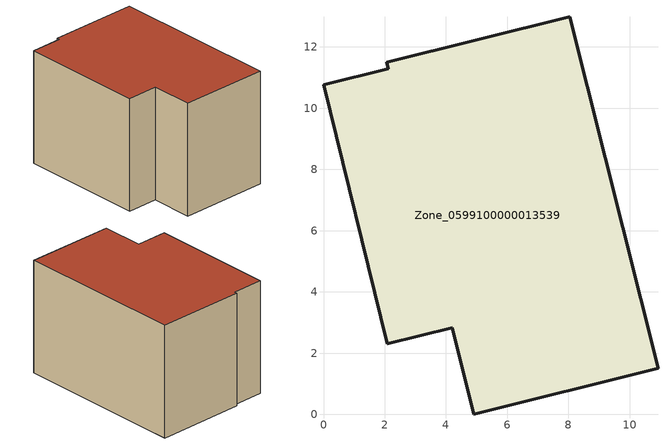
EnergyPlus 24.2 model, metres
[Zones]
Zone_0599100000013539
 floor ground (C_G): 4.2,2.82 2.08,2.3 0,10.77 2.12,11.29 2.07,11.49 8.05,12.99 10.93,1.51 4.9,0 z0
 wall outside (C_F): 2.08,2.3 4.2,2.82 4.9,0 10.93,1.51 8.05,12.99 2.07,11.49 2.12,11.29 0,10.77 2.08,2.3 z0:7.94
 roof outside (C_R): 4.2,2.82 4.9,0 10.93,1.51 8.05,12.99 2.07,11.49 2.12,11.29 0,10.77 2.08,2.3 z7.94
[BUILDING]
Pand.0599100000013539: North Axis=0; Terrain=City; Loads Convergence Tolerance Value=0.04; Temperature Convergence Tolerance Value=0.4; Solar Distribution=FullExterior; Maximum Number of Warmup Days=25; Minimum Number of Warmup Days=1
[Site:Location]
Rotterdam.The.Hague.AP_ZH_NLD Design_Conditions: Latitude=51.96; Longitude=4.45; Time Zone=1; Elevation=-4.5
[SITE:GROUNDTEMPERATURE:BUILDINGSURFACE]
18, 18, 18, 18, 18, 18, 18, 18, 18, 18, 18, 18
[MATERIAL] Thermal Absorptance=0.9; Solar Absorptance=0.7; Visible Absorptance=0.7
Name | Roughness | Thickness | Conductivity | Density | Specific Heat
G.TC.1965-1974 | MediumSmooth | 0.15 | 0.882353 | 540 | 1210
F.TC.1965-1974 | Rough | 0.3 | 0.697674 | 1920 | 840
R.TC.1965-1974 | MediumRough | 0.2 | 0.232558 | 1500 | 1000
[CONSTRUCTION]
C_G: G.TC.1965-1974
C_F: F.TC.1965-1974
C_R: R.TC.1965-1974
[ZONE]
Zone_0599100000013539: Type=1; Multiplier=1; Ceiling Height=Autocalculate; Volume=Autocalculate; Floor Area=autocalculate; Part of Total Floor Area=Yes
[ZONEINFILTRATION:DESIGNFLOWRATE]
Infil_Zone_0599100000013539: Zone or ZoneList or Space or SpaceList=Zone_0599100000013539; Schedule=AlwaysOn; Design Flow Rate Calculation Method=Flow/Area; Flow Rate per Floor Area=0.003; Constant Term Coefficient=1; Temperature Term Coefficient=0; Velocity Term Coefficient=0; Velocity Squared Term Coefficient=0
[HVACTEMPLATE:ZONE:IDEALLOADSAIRSYSTEM]
Zone_0599100000013539: Maximum Heating Supply Air Temperature=50; Minimum Cooling Supply Air Temperature=13; Maximum Heating Supply Air Humidity Ratio=0.0156; Minimum Cooling Supply Air Humidity Ratio=0.0077; Heating Limit=NoLimit; Cooling Limit=NoLimit; Dehumidification Control Type=ConstantSensibleHeatRatio; Cooling Sensible Heat Ratio=0.7; Dehumidification Setpoint=60; Humidification Control Type=None; Humidification Setpoint=30; Outdoor Air Method=None; Outdoor Air Flow Rate per Person=0.00944; Outdoor Air Flow Rate per Zone Floor Area=0; Outdoor Air Flow Rate per Zone=0; Demand Controlled Ventilation Type=None; Outdoor Air Economizer Type=NoEconomizer; Heat Recovery Type=None; Sensible Heat Recovery Effectiveness=0.7; Latent Heat Recovery Effectiveness=0.65
[ZONECONTROL:THERMOSTAT]
ThermostatControl_Zone_0599100000013539: Zone or ZoneList=Zone_0599100000013539; Control Type Schedule=DualSetpointControlType; Control 1=Thermostat_Zone_0599100000013539; Temperature Difference Between Cutout And Setpoint=0
[THERMOSTATSETPOINT:DUALSETPOINT]
Thermostat_Zone_0599100000013539: Heating Setpoint Temperature Schedule=HeatingSetpoint_Zone_0599100000013539; Cooling Setpoint Temperature Schedule=CoolingSetpoint_Zone_0599100000013539
[SCHEDULE:COMPACT]
HeatingSetpoint_Zone_0599100000013539: Through: 12/31, For: AllDays, Until: 24:00, 21
CoolingSetpoint_Zone_0599100000013539: Through: 12/31, For: AllDays, Until: 24:00, 24
DualSetpointControlType: Through: 12/31, For: AllDays, Until: 24:00, 4
AlwaysOn: Through: 12/31, For: AllDays, Until: 24:00, 1
